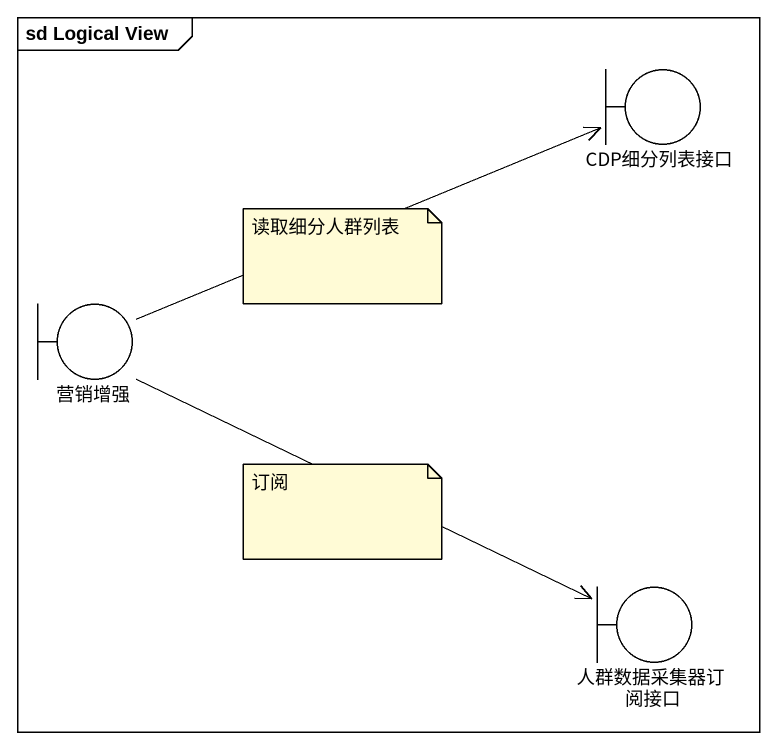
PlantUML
@startuml
mainframe sd Logical View
boundary CDP细分列表接口
boundary 营销增强
boundary 人群数据采集器订阅接口
营销增强 -right-> CDP细分列表接口
营销增强 -right-> 人群数据采集器订阅接口
note as N1
  读取细分人群列表
end note
note as N2
  订阅
end note
@enduml
